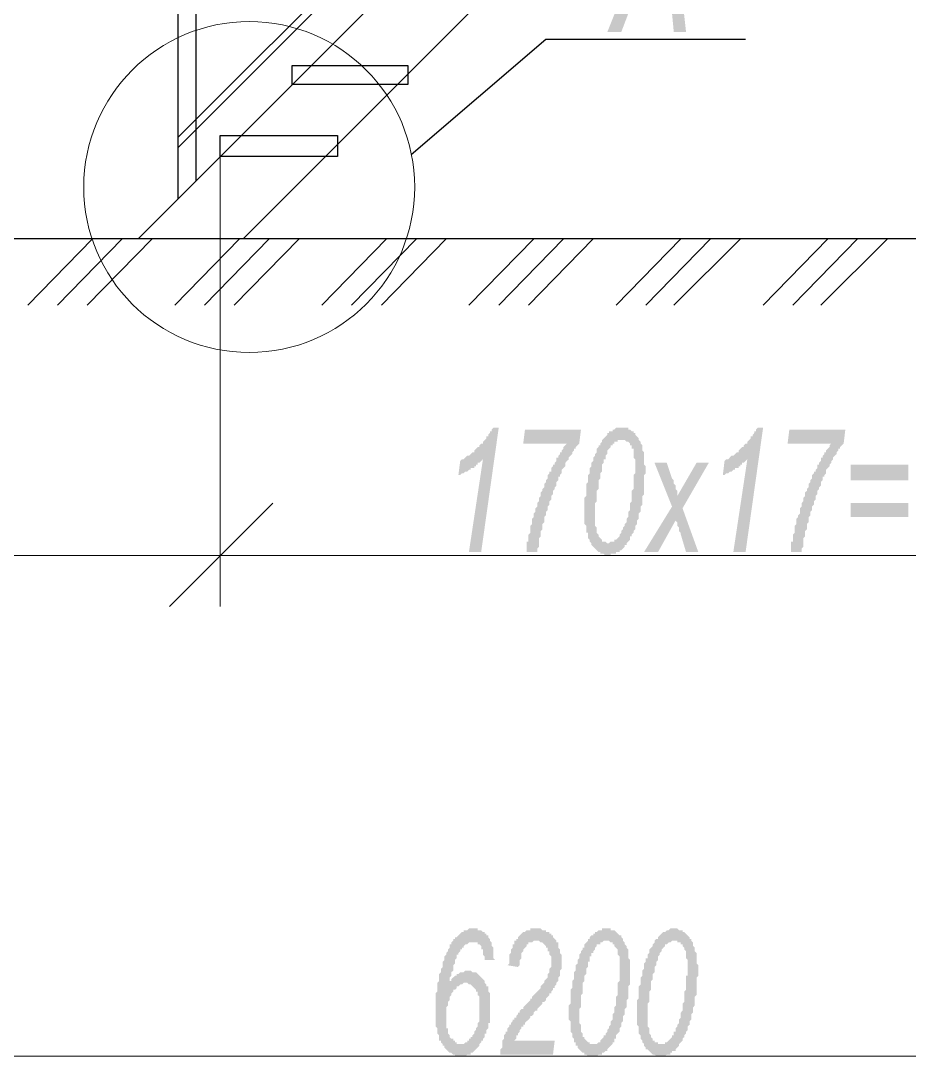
# Model space of a CAD drawing. Header units: millimetres. Extents: x 1372 to 666090, y 1285 to 31551.
# Drawn here: x 527374 to 529491, y 10118 to 12585 of the extents above; entities that cross this region are included whole.
import ezdxf

# ---------------------------------------------------------------- set-up
doc = ezdxf.new("R2010")
doc.units = ezdxf.units.MM
for name, color, linetype in [('PDF _0', 7, 'Continuous'), ('PDF _0_Ном._пера__1', 7, 'Continuous'), ('PDF _Конструктив - Стены Несущие_Ном._пера__21', 7, 'Continuous')]:
    doc.layers.add(name, color=color, linetype=linetype)
for name, color, linetype, true_color in [('PDF _2D - Общий_Ном._пера__2', 9, 'Continuous', 0x808080), ('PDF _Аннотация - Общий_Ном._пера__101', 7, 'Continuous', 0x989898), ('PDF _Конструктив - Стены Несущие_Ном._пера__81', 7, 'Continuous', 0x6a6a6a)]:
    doc.layers.add(name, color=color, linetype=linetype, true_color=true_color)

msp = doc.modelspace()

# ---------------------------------------------------------------- hatches: boundary and pattern name
at = {"layer": 'PDF _0', "transparency": 33554559}
for points in [[(528441.6, 11319.2), (528475, 11540.2), (528475, 11540.2), (528470.8, 11536.1), (528470.8, 11536.1), (528466.7, 11531.9), (528466.7, 11531.9), (528462.5, 11531.9), (528462.5, 11527.7), (528458.3, 11527.7), (528458.3, 11523.5), (528454.2, 11523.5), (528454.2, 11519.4), (528450, 11519.4), (528445.8, 11519.4), (528445.8, 11515.2), (528441.6, 11515.2), (528437.5, 11511), (528437.5, 11511), (528433.3, 11511), (528429.1, 11506.9), (528425, 11506.9), (528425, 11506.9), (528420.8, 11502.7), (528416.6, 11502.7), (528420.8, 11536.1), (528425, 11540.2), (528425, 11540.2), (528429.1, 11540.2), (528433.3, 11544.4), (528433.3, 11544.4), (528437.5, 11548.6), (528437.5, 11548.6), (528441.6, 11548.6), (528445.8, 11552.7), (528445.8, 11552.7), (528450, 11556.9), (528454.2, 11556.9), (528454.2, 11561.1), (528458.3, 11565.3), (528458.3, 11565.3), (528462.5, 11569.4), (528466.7, 11569.4), (528466.7, 11573.6), (528470.8, 11577.8), (528475, 11577.8), (528475, 11581.9), (528479.2, 11586.1), (528479.2, 11586.1), (528483.4, 11590.3), (528483.4, 11590.3), (528483.4, 11594.5), (528487.5, 11594.5), (528487.5, 11594.5), (528487.5, 11598.6), (528491.7, 11602.8), (528491.7, 11607), (528495.9, 11607), (528495.9, 11611.1), (528500, 11615.3), (528500, 11615.3), (528512.6, 11615.3), (528470.8, 11319.2)], [(528579.3, 11319.2), (528579.3, 11319.2), (528579.3, 11323.3), (528579.3, 11327.5), (528579.3, 11331.7), (528579.3, 11335.8), (528579.3, 11340), (528579.3, 11344.2), (528583.5, 11344.2), (528583.5, 11348.4), (528583.5, 11352.5), (528583.5, 11356.7), (528583.5, 11360.9), (528587.6, 11365), (528587.6, 11369.2), (528587.6, 11373.4), (528587.6, 11381.7), (528591.8, 11385.9), (528591.8, 11390.1), (528591.8, 11390.1), (528591.8, 11394.2), (528591.8, 11398.4), (528596, 11402.6), (528596, 11402.6), (528596, 11406.7), (528596, 11410.9), (528600.1, 11415.1), (528600.1, 11419.3), (528600.1, 11423.4), (528604.3, 11427.6), (528604.3, 11431.8), (528604.3, 11435.9), (528604.3, 11435.9), (528608.5, 11440.1), (528608.5, 11444.3), (528608.5, 11448.5), (528612.7, 11452.6), (528612.7, 11456.8), (528612.7, 11461), (528616.8, 11465.1), (528616.8, 11469.3), (528616.8, 11469.3), (528621, 11473.5), (528621, 11477.7), (528621, 11481.8), (528625.2, 11486), (528625.2, 11490.2), (528625.2, 11490.2), (528629.3, 11494.3), (528629.3, 11498.5), (528629.3, 11502.7), (528633.5, 11506.9), (528633.5, 11511), (528637.7, 11511), (528637.7, 11515.2), (528637.7, 11519.4), (528641.9, 11523.5), (528641.9, 11527.7), (528646, 11527.7), (528646, 11531.9), (528650.2, 11536.1), (528650.2, 11540.2), (528650.2, 11544.4), (528654.4, 11544.4), (528654.4, 11548.6), (528658.5, 11552.7), (528658.5, 11556.9), (528662.7, 11556.9), (528662.7, 11561.1), (528666.9, 11565.3), (528666.9, 11565.3), (528666.9, 11569.4), (528671.1, 11573.6), (528671.1, 11573.6), (528675.2, 11577.8), (528571, 11577.8), (528575.1, 11611.1), (528708.6, 11611.1), (528704.4, 11577.8), (528700.3, 11573.6), (528700.3, 11573.6), (528696.1, 11569.4), (528696.1, 11565.3), (528691.9, 11565.3), (528691.9, 11561.1), (528687.7, 11556.9), (528687.7, 11556.9), (528687.7, 11552.7), (528683.6, 11548.6), (528683.6, 11548.6), (528679.4, 11544.4), (528679.4, 11540.2), (528675.2, 11536.1), (528675.2, 11536.1), (528671.1, 11531.9), (528671.1, 11527.7), (528671.1, 11523.5), (528666.9, 11519.4), (528666.9, 11519.4), (528662.7, 11515.2), (528662.7, 11511), (528662.7, 11506.9), (528658.5, 11502.7), (528658.5, 11498.5), (528654.4, 11498.5), (528654.4, 11494.3), (528654.4, 11490.2), (528650.2, 11486), (528650.2, 11481.8), (528650.2, 11477.7), (528646, 11473.5), (528646, 11469.3), (528646, 11469.3), (528641.9, 11465.1), (528641.9, 11461), (528641.9, 11456.8), (528637.7, 11452.6), (528637.7, 11448.5), (528637.7, 11444.3), (528633.5, 11440.1), (528633.5, 11435.9), (528633.5, 11431.8), (528629.3, 11427.6), (528629.3, 11423.4), (528629.3, 11419.3), (528625.2, 11415.1), (528625.2, 11410.9), (528625.2, 11410.9), (528625.2, 11406.7), (528621, 11402.6), (528621, 11398.4), (528621, 11394.2), (528621, 11390.1), (528616.8, 11385.9), (528616.8, 11381.7), (528616.8, 11377.5), (528616.8, 11373.4), (528612.7, 11369.2), (528612.7, 11365), (528612.7, 11360.9), (528612.7, 11360.9), (528612.7, 11356.7), (528608.5, 11352.5), (528608.5, 11348.4), (528608.5, 11344.2), (528608.5, 11340), (528608.5, 11335.8), (528608.5, 11331.7), (528604.3, 11327.5), (528604.3, 11323.3), (528604.3, 11323.3), (528604.3, 11319.2), (528604.3, 11319.2)], [(529071.5, 11319.2), (529104.9, 11540.2), (529104.9, 11540.2), (529100.7, 11536.1), (529100.7, 11536.1), (529096.5, 11531.9), (529096.5, 11531.9), (529092.3, 11531.9), (529092.3, 11527.7), (529088.2, 11527.7), (529088.2, 11523.5), (529084, 11523.5), (529084, 11519.4), (529079.8, 11519.4), (529075.7, 11519.4), (529075.7, 11515.2), (529071.5, 11515.2), (529067.3, 11511), (529067.3, 11511), (529063.1, 11511), (529059, 11506.9), (529054.8, 11506.9), (529054.8, 11506.9), (529050.6, 11502.7), (529046.5, 11502.7), (529050.6, 11536.1), (529054.8, 11540.2), (529054.8, 11540.2), (529059, 11540.2), (529063.1, 11544.4), (529063.1, 11544.4), (529067.3, 11548.6), (529067.3, 11548.6), (529071.5, 11548.6), (529075.7, 11552.7), (529075.7, 11552.7), (529079.8, 11556.9), (529084, 11556.9), (529084, 11561.1), (529088.2, 11565.3), (529088.2, 11565.3), (529092.3, 11569.4), (529096.5, 11569.4), (529096.5, 11573.6), (529100.7, 11577.8), (529104.9, 11577.8), (529104.9, 11581.9), (529109, 11586.1), (529109, 11586.1), (529113.2, 11590.3), (529113.2, 11590.3), (529113.2, 11594.5), (529117.4, 11594.5), (529117.4, 11594.5), (529117.4, 11598.6), (529121.5, 11602.8), (529121.5, 11607), (529125.7, 11607), (529125.7, 11611.1), (529129.9, 11615.3), (529129.9, 11615.3), (529142.4, 11615.3), (529100.7, 11319.2)], [(529209.1, 11319.2), (529209.1, 11319.2), (529209.1, 11323.3), (529209.1, 11327.5), (529209.1, 11331.7), (529209.1, 11335.8), (529209.1, 11340), (529209.1, 11344.2), (529213.3, 11344.2), (529213.3, 11348.4), (529213.3, 11352.5), (529213.3, 11356.7), (529213.3, 11360.9), (529217.5, 11365), (529217.5, 11369.2), (529217.5, 11373.4), (529217.5, 11381.7), (529221.7, 11385.9), (529221.7, 11390.1), (529221.7, 11390.1), (529221.7, 11394.2), (529221.7, 11398.4), (529225.8, 11402.6), (529225.8, 11402.6), (529225.8, 11406.7), (529230, 11410.9), (529230, 11415.1), (529230, 11419.3), (529230, 11423.4), (529234.2, 11427.6), (529234.2, 11431.8), (529234.2, 11435.9), (529234.2, 11435.9), (529238.3, 11440.1), (529238.3, 11444.3), (529238.3, 11448.5), (529242.5, 11452.6), (529242.5, 11456.8), (529242.5, 11461), (529246.7, 11465.1), (529246.7, 11469.3), (529246.7, 11469.3), (529250.9, 11473.5), (529250.9, 11477.7), (529250.9, 11481.8), (529255, 11486), (529255, 11490.2), (529255, 11490.2), (529259.2, 11494.3), (529259.2, 11498.5), (529259.2, 11502.7), (529263.4, 11506.9), (529263.4, 11511), (529267.5, 11511), (529267.5, 11515.2), (529271.7, 11519.4), (529271.7, 11523.5), (529271.7, 11527.7), (529275.9, 11527.7), (529275.9, 11531.9), (529280.1, 11536.1), (529280.1, 11540.2), (529280.1, 11544.4), (529284.2, 11544.4), (529284.2, 11548.6), (529288.4, 11552.7), (529288.4, 11556.9), (529292.6, 11556.9), (529292.6, 11561.1), (529296.7, 11565.3), (529296.7, 11565.3), (529300.9, 11569.4), (529300.9, 11573.6), (529300.9, 11573.6), (529305.1, 11577.8), (529200.8, 11577.8), (529205, 11611.1), (529338.4, 11611.1), (529334.3, 11577.8), (529330.1, 11573.6), (529330.1, 11573.6), (529325.9, 11569.4), (529325.9, 11565.3), (529321.8, 11565.3), (529321.8, 11561.1), (529317.6, 11556.9), (529317.6, 11556.9), (529317.6, 11552.7), (529313.4, 11548.6), (529313.4, 11548.6), (529309.2, 11544.4), (529309.2, 11540.2), (529305.1, 11536.1), (529305.1, 11536.1), (529305.1, 11531.9), (529300.9, 11527.7), (529300.9, 11523.5), (529296.7, 11519.4), (529296.7, 11519.4), (529292.6, 11515.2), (529292.6, 11511), (529292.6, 11506.9), (529288.4, 11502.7), (529288.4, 11498.5), (529284.2, 11498.5), (529284.2, 11494.3), (529284.2, 11490.2), (529280.1, 11486), (529280.1, 11481.8), (529280.1, 11477.7), (529275.9, 11473.5), (529275.9, 11469.3), (529275.9, 11469.3), (529271.7, 11465.1), (529271.7, 11461), (529271.7, 11456.8), (529267.5, 11452.6), (529267.5, 11448.5), (529267.5, 11444.3), (529263.4, 11440.1), (529263.4, 11435.9), (529263.4, 11431.8), (529259.2, 11427.6), (529259.2, 11423.4), (529259.2, 11419.3), (529255, 11415.1), (529255, 11410.9), (529255, 11410.9), (529255, 11406.7), (529250.9, 11402.6), (529250.9, 11398.4), (529250.9, 11394.2), (529250.9, 11390.1), (529246.7, 11385.9), (529246.7, 11381.7), (529246.7, 11377.5), (529246.7, 11373.4), (529242.5, 11369.2), (529242.5, 11365), (529242.5, 11360.9), (529242.5, 11360.9), (529242.5, 11356.7), (529238.3, 11352.5), (529238.3, 11348.4), (529238.3, 11344.2), (529238.3, 11340), (529238.3, 11335.8), (529238.3, 11331.7), (529234.2, 11327.5), (529234.2, 11323.3), (529234.2, 11323.3), (529234.2, 11319.2), (529234.2, 11319.2)], [(528858.8, 11319.2), (528925.5, 11427.6), (528883.8, 11531.9), (528913, 11531.9), (528925.5, 11494.3), (528929.7, 11490.2), (528929.7, 11486), (528929.7, 11481.8), (528933.8, 11477.7), (528933.8, 11473.5), (528933.8, 11469.3), (528933.8, 11469.3), (528938, 11465.1), (528938, 11461), (528938, 11456.8), (528938, 11452.6), (528983.9, 11531.9), (529013.1, 11531.9), (528950.5, 11423.4), (528988.1, 11319.2), (528958.9, 11319.2), (528946.4, 11360.9), (528946.4, 11365), (528942.2, 11369.2), (528942.2, 11369.2), (528942.2, 11373.4), (528942.2, 11377.5), (528938, 11381.7), (528938, 11385.9), (528938, 11390.1), (528933.8, 11394.2), (528933.8, 11394.2), (528892.1, 11319.2)], [(528516.7, 10122), (528516.7, 10126.2), (528516.7, 10130.4), (528516.7, 10134.5), (528520.9, 10138.7), (528520.9, 10142.9), (528520.9, 10147.1), (528520.9, 10151.2), (528520.9, 10155.4), (528525.1, 10159.6), (528525.1, 10163.7), (528525.1, 10167.9), (528525.1, 10167.9), (528529.2, 10172.1), (528529.2, 10176.3), (528533.4, 10176.3), (528533.4, 10180.4), (528533.4, 10184.6), (528537.6, 10188.8), (528537.6, 10192.9), (528541.8, 10192.9), (528541.8, 10197.1), (528545.9, 10201.3), (528545.9, 10201.3), (528545.9, 10205.4), (528550.1, 10205.4), (528550.1, 10205.4), (528550.1, 10209.6), (528554.3, 10209.6), (528554.3, 10213.8), (528554.3, 10213.8), (528558.4, 10218), (528558.4, 10222.1), (528562.6, 10222.1), (528562.6, 10226.3), (528566.8, 10230.5), (528571, 10230.5), (528571, 10234.6), (528575.1, 10238.8), (528579.3, 10243), (528579.3, 10243), (528583.5, 10247.2), (528587.6, 10251.3), (528587.6, 10255.5), (528591.8, 10255.5), (528591.8, 10259.7), (528596, 10263.8), (528600.1, 10268), (528600.1, 10268), (528604.3, 10272.2), (528608.5, 10276.4), (528608.5, 10276.4), (528612.7, 10280.5), (528612.7, 10280.5), (528612.7, 10284.7), (528616.8, 10288.9), (528616.8, 10288.9), (528616.8, 10288.9), (528621, 10293), (528621, 10297.2), (528625.2, 10301.4), (528625.2, 10301.4), (528629.3, 10305.6), (528629.3, 10309.7), (528629.3, 10313.9), (528633.5, 10318.1), (528633.5, 10318.1), (528633.5, 10322.2), (528633.5, 10326.4), (528633.5, 10326.4), (528637.7, 10330.6), (528637.7, 10334.8), (528637.7, 10338.9), (528637.7, 10343.1), (528637.7, 10347.3), (528637.7, 10351.4), (528637.7, 10355.6), (528633.5, 10359.8), (528633.5, 10364), (528633.5, 10368.1), (528629.3, 10368.1), (528629.3, 10372.3), (528629.3, 10376.5), (528625.2, 10376.5), (528625.2, 10380.6), (528621, 10384.8), (528621, 10384.8), (528616.8, 10389), (528616.8, 10389), (528612.7, 10389), (528608.5, 10393.2), (528608.5, 10393.2), (528604.3, 10393.2), (528600.1, 10393.2), (528600.1, 10393.2), (528596, 10393.2), (528591.8, 10389), (528591.8, 10389), (528587.6, 10389), (528583.5, 10389), (528583.5, 10384.8), (528579.3, 10384.8), (528579.3, 10380.6), (528575.1, 10376.5), (528575.1, 10376.5), (528571, 10372.3), (528571, 10368.1), (528571, 10368.1), (528566.8, 10364), (528566.8, 10359.8), (528566.8, 10355.6), (528566.8, 10351.4), (528562.6, 10347.3), (528562.6, 10343.1), (528562.6, 10338.9), (528562.6, 10334.8), (528558.4, 10330.6), (528533.4, 10334.8), (528537.6, 10338.9), (528537.6, 10347.3), (528537.6, 10351.4), (528537.6, 10355.6), (528537.6, 10359.8), (528537.6, 10359.8), (528541.8, 10364), (528541.8, 10368.1), (528541.8, 10372.3), (528545.9, 10376.5), (528545.9, 10380.6), (528545.9, 10384.8), (528550.1, 10384.8), (528550.1, 10389), (528550.1, 10393.2), (528554.3, 10393.2), (528554.3, 10397.3), (528558.4, 10397.3), (528558.4, 10401.5), (528562.6, 10405.7), (528562.6, 10405.7), (528566.8, 10409.8), (528566.8, 10409.8), (528571, 10414), (528571, 10414), (528575.1, 10414), (528579.3, 10418.2), (528579.3, 10418.2), (528583.5, 10418.2), (528587.6, 10418.2), (528587.6, 10422.4), (528591.8, 10422.4), (528596, 10422.4), (528600.1, 10422.4), (528600.1, 10422.4), (528604.3, 10422.4), (528608.5, 10422.4), (528608.5, 10422.4), (528612.7, 10422.4), (528616.8, 10418.2), (528616.8, 10418.2), (528621, 10418.2), (528625.2, 10418.2), (528625.2, 10414), (528629.3, 10414), (528633.5, 10414), (528633.5, 10409.8), (528637.7, 10409.8), (528637.7, 10405.7), (528641.9, 10405.7), (528641.9, 10401.5), (528646, 10397.3), (528646, 10397.3), (528650.2, 10393.2), (528650.2, 10389), (528654.4, 10389), (528654.4, 10384.8), (528654.4, 10380.6), (528654.4, 10376.5), (528658.5, 10372.3), (528658.5, 10368.1), (528658.5, 10368.1), (528658.5, 10364), (528662.7, 10359.8), (528662.7, 10355.6), (528662.7, 10351.4), (528662.7, 10347.3), (528662.7, 10343.1), (528662.7, 10343.1), (528662.7, 10338.9), (528662.7, 10334.8), (528662.7, 10330.6), (528662.7, 10326.4), (528658.5, 10322.2), (528658.5, 10318.1), (528658.5, 10313.9), (528658.5, 10309.7), (528658.5, 10309.7), (528654.4, 10305.6), (528654.4, 10301.4), (528654.4, 10297.2), (528650.2, 10293), (528650.2, 10288.9), (528646, 10284.7), (528646, 10284.7), (528646, 10284.7), (528646, 10280.5), (528646, 10280.5), (528641.9, 10280.5), (528641.9, 10276.4), (528641.9, 10276.4), (528637.7, 10272.2), (528637.7, 10272.2), (528637.7, 10268), (528633.5, 10268), (528633.5, 10263.8), (528629.3, 10259.7), (528629.3, 10259.7), (528625.2, 10255.5), (528625.2, 10251.3), (528621, 10247.2), (528616.8, 10247.2), (528616.8, 10243), (528612.7, 10238.8), (528608.5, 10234.6), (528604.3, 10230.5), (528604.3, 10226.3), (528600.1, 10226.3), (528596, 10222.1), (528596, 10218), (528591.8, 10213.8), (528587.6, 10213.8), (528587.6, 10209.6), (528583.5, 10205.4), (528579.3, 10201.3), (528579.3, 10201.3), (528575.1, 10197.1), (528575.1, 10192.9), (528571, 10192.9), (528571, 10188.8), (528566.8, 10188.8), (528566.8, 10184.6), (528566.8, 10184.6), (528562.6, 10180.4), (528562.6, 10176.3), (528558.4, 10172.1), (528558.4, 10167.9), (528554.3, 10167.9), (528554.3, 10163.7), (528554.3, 10159.6), (528550.1, 10155.4), (528646, 10155.4), (528641.9, 10122)]]:
    msp.add_hatch(color=256, dxfattribs=at).paths.add_polyline_path(points)
h = msp.add_hatch(color=256, dxfattribs=at)
h.paths.add_polyline_path([(528716.9, 11415.1), (528716.9, 11419.3), (528716.9, 11423.4), (528716.9, 11427.6), (528716.9, 11431.8), (528716.9, 11435.9), (528716.9, 11440.1), (528716.9, 11444.3), (528716.9, 11448.5), (528721.1, 11452.6), (528721.1, 11456.8), (528721.1, 11461), (528721.1, 11465.1), (528721.1, 11469.3), (528721.1, 11473.5), (528721.1, 11477.7), (528721.1, 11481.8), (528725.3, 11486), (528725.3, 11490.2), (528725.3, 11490.2), (528725.3, 11494.3), (528725.3, 11502.7), (528729.5, 11506.9), (528729.5, 11511), (528729.5, 11515.2), (528729.5, 11519.4), (528733.6, 11523.5), (528733.6, 11527.7), (528733.6, 11531.9), (528733.6, 11531.9), (528737.8, 11536.1), (528737.8, 11540.2), (528737.8, 11544.4), (528742, 11548.6), (528742, 11548.6), (528742, 11552.7), (528742, 11552.7), (528746.1, 11556.9), (528746.1, 11561.1), (528746.1, 11565.3), (528750.3, 11569.4), (528750.3, 11573.6), (528754.5, 11573.6), (528754.5, 11577.8), (528758.7, 11581.9), (528758.7, 11586.1), (528758.7, 11586.1), (528762.8, 11590.3), (528762.8, 11590.3), (528767, 11594.5), (528767, 11594.5), (528771.2, 11598.6), (528771.2, 11602.8), (528775.3, 11602.8), (528775.3, 11607), (528779.5, 11607), (528783.7, 11607), (528783.7, 11611.1), (528783.7, 11611.1), (528787.9, 11611.1), (528792, 11615.3), (528792, 11615.3), (528796.2, 11615.3), (528800.4, 11615.3), (528804.5, 11615.3), (528804.5, 11615.3), (528808.7, 11615.3), (528812.9, 11615.3), (528812.9, 11615.3), (528817.1, 11615.3), (528821.2, 11615.3), (528821.2, 11611.1), (528825.4, 11611.1), (528825.4, 11611.1), (528829.6, 11607), (528833.7, 11607), (528833.7, 11602.8), (528837.9, 11602.8), (528837.9, 11598.6), (528842.1, 11594.5), (528842.1, 11594.5), (528846.2, 11590.3), (528846.2, 11586.1), (528846.2, 11586.1), (528850.4, 11581.9), (528850.4, 11577.8), (528850.4, 11577.8), (528854.6, 11573.6), (528854.6, 11569.4), (528854.6, 11565.3), (528854.6, 11561.1), (528858.8, 11556.9), (528858.8, 11552.7), (528858.8, 11548.6), (528858.8, 11544.4), (528858.8, 11540.2), (528858.8, 11536.1), (528858.8, 11531.9), (528858.8, 11527.7), (528862.9, 11523.5), (528862.9, 11519.4), (528862.9, 11515.2), (528862.9, 11515.2), (528862.9, 11511), (528862.9, 11506.9), (528858.8, 11502.7), (528858.8, 11498.5), (528858.8, 11494.3), (528858.8, 11490.2), (528858.8, 11486), (528858.8, 11481.8), (528858.8, 11477.7), (528858.8, 11473.5), (528858.8, 11469.3), (528858.8, 11465.1), (528858.8, 11461), (528858.8, 11456.8), (528854.6, 11452.6), (528854.6, 11448.5), (528854.6, 11444.3), (528854.6, 11440.1), (528854.6, 11435.9), (528854.6, 11431.8), (528850.4, 11427.6), (528850.4, 11423.4), (528850.4, 11419.3), (528850.4, 11419.3), (528850.4, 11415.1), (528846.2, 11410.9), (528846.2, 11406.7), (528846.2, 11402.6), (528846.2, 11398.4), (528842.1, 11394.2), (528842.1, 11390.1), (528842.1, 11385.9), (528837.9, 11381.7), (528837.9, 11377.5), (528837.9, 11373.4), (528833.7, 11369.2), (528833.7, 11369.2), (528833.7, 11365), (528829.6, 11360.9), (528829.6, 11356.7), (528825.4, 11356.7), (528825.4, 11352.5), (528825.4, 11348.4), (528821.2, 11344.2), (528821.2, 11344.2), (528817.1, 11340), (528817.1, 11340), (528817.1, 11335.8), (528812.9, 11335.8), (528812.9, 11331.7), (528808.7, 11327.5), (528808.7, 11327.5), (528804.5, 11323.3), (528800.4, 11323.3), (528800.4, 11319.2), (528796.2, 11319.2), (528792, 11319.2), (528792, 11315), (528787.9, 11315), (528787.9, 11315), (528783.7, 11315), (528779.5, 11315), (528779.5, 11310.8), (528775.3, 11310.8), (528771.2, 11310.8), (528771.2, 11310.8), (528767, 11310.8), (528762.8, 11315), (528762.8, 11315), (528758.7, 11315), (528754.5, 11315), (528754.5, 11319.2), (528750.3, 11319.2), (528750.3, 11319.2), (528746.1, 11323.3), (528746.1, 11323.3), (528742, 11327.5), (528737.8, 11331.7), (528737.8, 11331.7), (528733.6, 11335.8), (528733.6, 11340), (528733.6, 11340), (528729.5, 11344.2), (528729.5, 11348.4), (528729.5, 11348.4), (528725.3, 11352.5), (528725.3, 11356.7), (528725.3, 11360.9), (528725.3, 11365), (528721.1, 11365), (528721.1, 11369.2), (528721.1, 11373.4), (528721.1, 11377.5), (528721.1, 11381.7), (528716.9, 11385.9), (528716.9, 11390.1), (528716.9, 11394.2), (528716.9, 11398.4), (528716.9, 11406.7), (528716.9, 11410.9), (528716.9, 11415.1), (528716.9, 11415.1)], flags=0)
h.paths.add_polyline_path([(528742, 11406.7), (528742, 11402.6), (528742, 11394.2), (528742, 11390.1), (528742, 11385.9), (528742, 11381.7), (528746.1, 11377.5), (528746.1, 11373.4), (528746.1, 11373.4), (528746.1, 11369.2), (528746.1, 11365), (528750.3, 11360.9), (528750.3, 11360.9), (528750.3, 11356.7), (528754.5, 11352.5), (528754.5, 11352.5), (528758.7, 11348.4), (528758.7, 11344.2), (528762.8, 11344.2), (528767, 11344.2), (528767, 11344.2), (528771.2, 11340), (528775.3, 11340), (528775.3, 11340), (528775.3, 11340), (528779.5, 11344.2), (528783.7, 11344.2), (528783.7, 11344.2), (528787.9, 11344.2), (528787.9, 11348.4), (528792, 11348.4), (528796.2, 11352.5), (528796.2, 11352.5), (528800.4, 11356.7), (528800.4, 11360.9), (528800.4, 11360.9), (528804.5, 11365), (528804.5, 11365), (528804.5, 11369.2), (528808.7, 11373.4), (528808.7, 11373.4), (528808.7, 11377.5), (528812.9, 11381.7), (528812.9, 11385.9), (528812.9, 11385.9), (528817.1, 11390.1), (528817.1, 11394.2), (528817.1, 11398.4), (528821.2, 11402.6), (528821.2, 11406.7), (528821.2, 11410.9), (528821.2, 11415.1), (528825.4, 11419.3), (528825.4, 11423.4), (528825.4, 11427.6), (528825.4, 11431.8), (528825.4, 11435.9), (528829.6, 11440.1), (528829.6, 11444.3), (528829.6, 11448.5), (528829.6, 11456.8), (528829.6, 11461), (528829.6, 11465.1), (528833.7, 11469.3), (528833.7, 11473.5), (528833.7, 11477.7), (528833.7, 11481.8), (528833.7, 11486), (528833.7, 11490.2), (528833.7, 11494.3), (528833.7, 11498.5), (528833.7, 11502.7), (528837.9, 11506.9), (528837.9, 11511), (528837.9, 11511), (528837.9, 11515.2), (528837.9, 11519.4), (528837.9, 11523.5), (528837.9, 11527.7), (528837.9, 11531.9), (528837.9, 11536.1), (528837.9, 11540.2), (528833.7, 11544.4), (528833.7, 11548.6), (528833.7, 11552.7), (528833.7, 11556.9), (528833.7, 11561.1), (528833.7, 11565.3), (528829.6, 11565.3), (528829.6, 11569.4), (528829.6, 11573.6), (528825.4, 11573.6), (528825.4, 11577.8), (528821.2, 11581.9), (528821.2, 11581.9), (528817.1, 11581.9), (528812.9, 11586.1), (528812.9, 11586.1), (528808.7, 11586.1), (528804.5, 11586.1), (528804.5, 11586.1), (528804.5, 11586.1), (528800.4, 11586.1), (528796.2, 11586.1), (528796.2, 11581.9), (528792, 11581.9), (528787.9, 11581.9), (528787.9, 11577.8), (528783.7, 11577.8), (528783.7, 11573.6), (528779.5, 11573.6), (528779.5, 11569.4), (528775.3, 11565.3), (528775.3, 11565.3), (528771.2, 11561.1), (528771.2, 11556.9), (528771.2, 11552.7), (528767, 11548.6), (528767, 11548.6), (528767, 11544.4), (528767, 11540.2), (528762.8, 11540.2), (528762.8, 11536.1), (528762.8, 11531.9), (528758.7, 11527.7), (528758.7, 11523.5), (528758.7, 11519.4), (528758.7, 11515.2), (528758.7, 11511), (528754.5, 11506.9), (528754.5, 11502.7), (528754.5, 11498.5), (528754.5, 11494.3), (528750.3, 11490.2), (528750.3, 11486), (528750.3, 11481.8), (528750.3, 11477.7), (528750.3, 11469.3), (528746.1, 11465.1), (528746.1, 11461), (528746.1, 11456.8), (528746.1, 11452.6), (528746.1, 11448.5), (528746.1, 11444.3), (528746.1, 11440.1), (528742, 11435.9), (528742, 11431.8), (528742, 11427.6), (528742, 11423.4), (528742, 11419.3), (528742, 11415.1), (528742, 11410.9), (528742, 11410.9), (528742, 11406.7), (528742, 11406.7)], flags=0)
h = msp.add_hatch(color=256, dxfattribs=at)
h.paths.add_polyline_path([(528395.8, 10297.2), (528399.9, 10297.2), (528399.9, 10301.4), (528404.1, 10305.6), (528404.1, 10305.6), (528408.3, 10309.7), (528412.4, 10309.7), (528412.4, 10313.9), (528416.6, 10313.9), (528416.6, 10313.9), (528420.8, 10318.1), (528425, 10318.1), (528425, 10318.1), (528429.1, 10318.1), (528433.3, 10322.2), (528433.3, 10322.2), (528437.5, 10322.2), (528437.5, 10322.2), (528441.6, 10322.2), (528445.8, 10322.2), (528445.8, 10322.2), (528450, 10318.1), (528454.2, 10318.1), (528454.2, 10318.1), (528458.3, 10318.1), (528462.5, 10313.9), (528462.5, 10313.9), (528466.7, 10309.7), (528466.7, 10309.7), (528470.8, 10305.6), (528470.8, 10305.6), (528475, 10301.4), (528475, 10301.4), (528479.2, 10297.2), (528479.2, 10297.2), (528479.2, 10293), (528483.4, 10288.9), (528483.4, 10284.7), (528487.5, 10284.7), (528487.5, 10280.5), (528487.5, 10276.4), (528487.5, 10272.2), (528491.7, 10268), (528491.7, 10263.8), (528491.7, 10259.7), (528491.7, 10255.5), (528491.7, 10251.3), (528491.7, 10247.2), (528491.7, 10243), (528491.7, 10238.8), (528491.7, 10234.6), (528491.7, 10230.5), (528491.7, 10226.3), (528491.7, 10222.1), (528491.7, 10218), (528491.7, 10213.8), (528491.7, 10209.6), (528491.7, 10205.4), (528491.7, 10201.3), (528491.7, 10197.1), (528487.5, 10197.1), (528487.5, 10192.9), (528487.5, 10188.8), (528487.5, 10184.6), (528483.4, 10180.4), (528483.4, 10176.3), (528483.4, 10172.1), (528479.2, 10172.1), (528479.2, 10167.9), (528479.2, 10163.7), (528475, 10159.6), (528475, 10155.4), (528470.8, 10155.4), (528470.8, 10151.2), (528470.8, 10151.2), (528466.7, 10147.1), (528466.7, 10142.9), (528462.5, 10138.7), (528462.5, 10138.7), (528458.3, 10134.5), (528458.3, 10134.5), (528454.2, 10130.4), (528454.2, 10130.4), (528450, 10126.2), (528445.8, 10126.2), (528445.8, 10122), (528441.6, 10122), (528441.6, 10122), (528437.5, 10122), (528433.3, 10117.9), (528433.3, 10117.9), (528429.1, 10117.9), (528425, 10117.9), (528425, 10117.9), (528420.8, 10117.9), (528420.8, 10117.9), (528416.6, 10117.9), (528412.4, 10117.9), (528408.3, 10117.9), (528408.3, 10122), (528404.1, 10122), (528404.1, 10122), (528399.9, 10126.2), (528395.8, 10126.2), (528395.8, 10126.2), (528391.6, 10130.4), (528391.6, 10130.4), (528387.4, 10134.5), (528387.4, 10134.5), (528383.2, 10138.7), (528383.2, 10142.9), (528379.1, 10142.9), (528379.1, 10147.1), (528379.1, 10147.1), (528374.9, 10151.2), (528374.9, 10155.4), (528370.7, 10155.4), (528370.7, 10159.6), (528370.7, 10163.7), (528370.7, 10167.9), (528366.6, 10172.1), (528366.6, 10172.1), (528366.6, 10176.3), (528366.6, 10180.4), (528366.6, 10184.6), (528362.4, 10188.8), (528362.4, 10192.9), (528362.4, 10197.1), (528362.4, 10201.3), (528362.4, 10205.4), (528362.4, 10209.6), (528362.4, 10213.8), (528362.4, 10222.1), (528362.4, 10222.1), (528362.4, 10226.3), (528362.4, 10230.5), (528362.4, 10234.6), (528362.4, 10238.8), (528362.4, 10243), (528362.4, 10247.2), (528362.4, 10251.3), (528362.4, 10255.5), (528362.4, 10259.7), (528362.4, 10263.8), (528362.4, 10268), (528366.6, 10272.2), (528366.6, 10276.4), (528366.6, 10276.4), (528366.6, 10280.5), (528366.6, 10284.7), (528366.6, 10288.9), (528366.6, 10293), (528370.7, 10297.2), (528370.7, 10301.4), (528370.7, 10305.6), (528370.7, 10309.7), (528370.7, 10313.9), (528374.9, 10318.1), (528374.9, 10322.2), (528374.9, 10326.4), (528379.1, 10330.6), (528379.1, 10334.8), (528379.1, 10338.9), (528379.1, 10343.1), (528383.2, 10347.3), (528383.2, 10351.4), (528383.2, 10355.6), (528387.4, 10359.8), (528387.4, 10359.8), (528387.4, 10364), (528391.6, 10368.1), (528391.6, 10372.3), (528391.6, 10372.3), (528395.8, 10376.5), (528395.8, 10380.6), (528395.8, 10384.8), (528399.9, 10384.8), (528399.9, 10389), (528404.1, 10393.2), (528404.1, 10397.3), (528408.3, 10397.3), (528408.3, 10401.5), (528412.4, 10401.5), (528416.6, 10405.7), (528416.6, 10405.7), (528420.8, 10409.8), (528420.8, 10409.8), (528425, 10414), (528425, 10414), (528429.1, 10414), (528429.1, 10418.2), (528433.3, 10418.2), (528437.5, 10418.2), (528437.5, 10418.2), (528441.6, 10422.4), (528445.8, 10422.4), (528445.8, 10422.4), (528450, 10422.4), (528454.2, 10422.4), (528454.2, 10422.4), (528458.3, 10422.4), (528462.5, 10422.4), (528462.5, 10418.2), (528466.7, 10418.2), (528470.8, 10418.2), (528470.8, 10418.2), (528475, 10414), (528479.2, 10414), (528479.2, 10409.8), (528483.4, 10409.8), (528483.4, 10405.7), (528487.5, 10405.7), (528487.5, 10401.5), (528487.5, 10401.5), (528491.7, 10397.3), (528491.7, 10393.2), (528491.7, 10393.2), (528495.9, 10389), (528495.9, 10384.8), (528495.9, 10380.6), (528500, 10376.5), (528500, 10372.3), (528500, 10368.1), (528500, 10364), (528500, 10359.8), (528500, 10355.6), (528500, 10351.4), (528504.2, 10347.3), (528479.2, 10347.3), (528479.2, 10351.4), (528479.2, 10355.6), (528475, 10359.8), (528475, 10364), (528475, 10368.1), (528475, 10372.3), (528470.8, 10372.3), (528470.8, 10376.5), (528470.8, 10380.6), (528470.8, 10380.6), (528466.7, 10384.8), (528462.5, 10384.8), (528462.5, 10389), (528458.3, 10389), (528458.3, 10389), (528454.2, 10389), (528450, 10389), (528450, 10389), (528445.8, 10389), (528445.8, 10389), (528441.6, 10389), (528441.6, 10389), (528437.5, 10384.8), (528433.3, 10384.8), (528433.3, 10384.8), (528429.1, 10380.6), (528429.1, 10376.5), (528425, 10376.5), (528425, 10372.3), (528420.8, 10372.3), (528420.8, 10368.1), (528416.6, 10364), (528416.6, 10359.8), (528412.4, 10359.8), (528412.4, 10355.6), (528412.4, 10351.4), (528408.3, 10347.3), (528408.3, 10343.1), (528408.3, 10338.9), (528404.1, 10334.8), (528404.1, 10330.6), (528404.1, 10326.4), (528404.1, 10322.2), (528399.9, 10318.1), (528399.9, 10313.9), (528399.9, 10313.9), (528399.9, 10309.7), (528395.8, 10305.6), (528395.8, 10301.4), (528395.8, 10297.2), (528395.8, 10297.2)], flags=0)
h.paths.add_polyline_path([(528387.4, 10205.4), (528387.4, 10201.3), (528387.4, 10197.1), (528387.4, 10192.9), (528387.4, 10188.8), (528387.4, 10184.6), (528391.6, 10184.6), (528391.6, 10180.4), (528391.6, 10176.3), (528391.6, 10172.1), (528395.8, 10167.9), (528395.8, 10163.7), (528395.8, 10163.7), (528399.9, 10159.6), (528404.1, 10159.6), (528404.1, 10155.4), (528408.3, 10155.4), (528408.3, 10151.2), (528412.4, 10151.2), (528412.4, 10147.1), (528416.6, 10147.1), (528420.8, 10147.1), (528420.8, 10147.1), (528420.8, 10147.1), (528425, 10147.1), (528429.1, 10147.1), (528429.1, 10147.1), (528433.3, 10151.2), (528437.5, 10151.2), (528437.5, 10155.4), (528441.6, 10155.4), (528441.6, 10159.6), (528445.8, 10159.6), (528445.8, 10163.7), (528450, 10163.7), (528450, 10167.9), (528454.2, 10172.1), (528454.2, 10172.1), (528454.2, 10176.3), (528458.3, 10180.4), (528458.3, 10184.6), (528462.5, 10188.8), (528462.5, 10188.8), (528462.5, 10192.9), (528462.5, 10197.1), (528466.7, 10201.3), (528466.7, 10205.4), (528466.7, 10209.6), (528466.7, 10213.8), (528466.7, 10218), (528466.7, 10222.1), (528466.7, 10226.3), (528466.7, 10230.5), (528466.7, 10230.5), (528466.7, 10234.6), (528466.7, 10243), (528466.7, 10247.2), (528466.7, 10251.3), (528466.7, 10251.3), (528466.7, 10255.5), (528466.7, 10259.7), (528462.5, 10263.8), (528462.5, 10268), (528462.5, 10272.2), (528458.3, 10272.2), (528458.3, 10276.4), (528454.2, 10280.5), (528454.2, 10280.5), (528450, 10284.7), (528450, 10284.7), (528445.8, 10288.9), (528445.8, 10288.9), (528441.6, 10288.9), (528437.5, 10293), (528437.5, 10293), (528433.3, 10293), (528433.3, 10293), (528429.1, 10293), (528429.1, 10293), (528425, 10288.9), (528425, 10288.9), (528420.8, 10288.9), (528416.6, 10284.7), (528416.6, 10284.7), (528412.4, 10284.7), (528412.4, 10280.5), (528408.3, 10276.4), (528404.1, 10276.4), (528404.1, 10272.2), (528399.9, 10268), (528399.9, 10268), (528399.9, 10263.8), (528399.9, 10263.8), (528395.8, 10259.7), (528395.8, 10255.5), (528395.8, 10251.3), (528391.6, 10247.2), (528391.6, 10243), (528391.6, 10243), (528391.6, 10238.8), (528387.4, 10234.6), (528387.4, 10230.5), (528387.4, 10226.3), (528387.4, 10222.1), (528387.4, 10218), (528387.4, 10213.8), (528387.4, 10209.6), (528387.4, 10205.4)], flags=0)
h = msp.add_hatch(color=256, dxfattribs=at)
h.paths.add_polyline_path([(528679.4, 10222.1), (528679.4, 10226.3), (528679.4, 10230.5), (528679.4, 10234.6), (528679.4, 10238.8), (528683.6, 10243), (528683.6, 10243), (528683.6, 10247.2), (528683.6, 10251.3), (528683.6, 10255.5), (528683.6, 10259.7), (528683.6, 10263.8), (528683.6, 10268), (528683.6, 10272.2), (528683.6, 10276.4), (528687.7, 10280.5), (528687.7, 10284.7), (528687.7, 10288.9), (528687.7, 10293), (528687.7, 10297.2), (528691.9, 10301.4), (528691.9, 10305.6), (528691.9, 10309.7), (528691.9, 10313.9), (528691.9, 10318.1), (528696.1, 10322.2), (528696.1, 10326.4), (528696.1, 10330.6), (528696.1, 10334.8), (528700.3, 10338.9), (528700.3, 10343.1), (528700.3, 10347.3), (528704.4, 10351.4), (528704.4, 10351.4), (528704.4, 10355.6), (528704.4, 10359.8), (528704.4, 10359.8), (528708.6, 10364), (528708.6, 10368.1), (528712.8, 10372.3), (528712.8, 10376.5), (528716.9, 10376.5), (528716.9, 10380.6), (528716.9, 10384.8), (528721.1, 10389), (528721.1, 10389), (528725.3, 10393.2), (528725.3, 10397.3), (528725.3, 10397.3), (528729.5, 10397.3), (528729.5, 10401.5), (528733.6, 10405.7), (528737.8, 10405.7), (528737.8, 10409.8), (528742, 10409.8), (528742, 10414), (528746.1, 10414), (528746.1, 10414), (528750.3, 10418.2), (528750.3, 10418.2), (528754.5, 10418.2), (528758.7, 10418.2), (528758.7, 10422.4), (528762.8, 10422.4), (528767, 10422.4), (528767, 10422.4), (528771.2, 10422.4), (528775.3, 10422.4), (528779.5, 10422.4), (528779.5, 10418.2), (528783.7, 10418.2), (528783.7, 10418.2), (528787.9, 10418.2), (528792, 10414), (528792, 10414), (528796.2, 10409.8), (528796.2, 10409.8), (528800.4, 10405.7), (528804.5, 10405.7), (528804.5, 10401.5), (528808.7, 10397.3), (528808.7, 10397.3), (528808.7, 10393.2), (528812.9, 10389), (528812.9, 10389), (528812.9, 10384.8), (528817.1, 10380.6), (528817.1, 10376.5), (528817.1, 10376.5), (528821.2, 10372.3), (528821.2, 10368.1), (528821.2, 10364), (528821.2, 10359.8), (528821.2, 10355.6), (528821.2, 10351.4), (528825.4, 10347.3), (528825.4, 10343.1), (528825.4, 10338.9), (528825.4, 10334.8), (528825.4, 10330.6), (528825.4, 10326.4), (528825.4, 10322.2), (528825.4, 10318.1), (528825.4, 10313.9), (528825.4, 10309.7), (528825.4, 10305.6), (528825.4, 10301.4), (528825.4, 10297.2), (528825.4, 10293), (528825.4, 10288.9), (528821.2, 10284.7), (528821.2, 10280.5), (528821.2, 10276.4), (528821.2, 10272.2), (528821.2, 10272.2), (528821.2, 10268), (528821.2, 10263.8), (528821.2, 10259.7), (528821.2, 10255.5), (528817.1, 10251.3), (528817.1, 10247.2), (528817.1, 10243), (528817.1, 10238.8), (528817.1, 10234.6), (528812.9, 10230.5), (528812.9, 10226.3), (528812.9, 10226.3), (528812.9, 10222.1), (528812.9, 10218), (528808.7, 10213.8), (528808.7, 10209.6), (528808.7, 10205.4), (528808.7, 10201.3), (528804.5, 10197.1), (528804.5, 10192.9), (528804.5, 10188.8), (528800.4, 10184.6), (528800.4, 10180.4), (528800.4, 10176.3), (528796.2, 10172.1), (528796.2, 10172.1), (528792, 10167.9), (528792, 10163.7), (528792, 10159.6), (528787.9, 10159.6), (528787.9, 10155.4), (528787.9, 10151.2), (528783.7, 10151.2), (528783.7, 10147.1), (528779.5, 10142.9), (528779.5, 10142.9), (528775.3, 10138.7), (528775.3, 10138.7), (528771.2, 10134.5), (528771.2, 10130.4), (528767, 10130.4), (528767, 10130.4), (528762.8, 10126.2), (528758.7, 10126.2), (528758.7, 10122), (528754.5, 10122), (528754.5, 10122), (528750.3, 10122), (528746.1, 10117.9), (528746.1, 10117.9), (528742, 10117.9), (528737.8, 10117.9), (528737.8, 10117.9), (528733.6, 10117.9), (528729.5, 10117.9), (528729.5, 10117.9), (528725.3, 10117.9), (528721.1, 10122), (528721.1, 10122), (528716.9, 10122), (528716.9, 10126.2), (528712.8, 10126.2), (528708.6, 10130.4), (528708.6, 10130.4), (528704.4, 10134.5), (528704.4, 10134.5), (528700.3, 10138.7), (528700.3, 10142.9), (528696.1, 10142.9), (528696.1, 10147.1), (528696.1, 10151.2), (528691.9, 10151.2), (528691.9, 10155.4), (528691.9, 10159.6), (528687.7, 10163.7), (528687.7, 10163.7), (528687.7, 10167.9), (528687.7, 10172.1), (528683.6, 10176.3), (528683.6, 10180.4), (528683.6, 10184.6), (528683.6, 10188.8), (528683.6, 10192.9), (528683.6, 10197.1), (528683.6, 10201.3), (528679.4, 10205.4), (528679.4, 10209.6), (528679.4, 10213.8), (528679.4, 10222.1), (528679.4, 10222.1)], flags=0)
h.paths.add_polyline_path([(528704.4, 10209.6), (528704.4, 10205.4), (528704.4, 10201.3), (528704.4, 10197.1), (528708.6, 10192.9), (528708.6, 10188.8), (528708.6, 10184.6), (528708.6, 10180.4), (528708.6, 10176.3), (528708.6, 10176.3), (528712.8, 10172.1), (528712.8, 10167.9), (528712.8, 10163.7), (528716.9, 10163.7), (528716.9, 10159.6), (528721.1, 10155.4), (528721.1, 10155.4), (528725.3, 10151.2), (528725.3, 10151.2), (528729.5, 10151.2), (528729.5, 10147.1), (528733.6, 10147.1), (528737.8, 10147.1), (528737.8, 10147.1), (528742, 10147.1), (528742, 10147.1), (528746.1, 10147.1), (528750.3, 10151.2), (528750.3, 10151.2), (528754.5, 10151.2), (528754.5, 10155.4), (528758.7, 10159.6), (528758.7, 10159.6), (528762.8, 10163.7), (528762.8, 10167.9), (528767, 10167.9), (528767, 10167.9), (528767, 10172.1), (528771.2, 10176.3), (528771.2, 10176.3), (528771.2, 10180.4), (528775.3, 10184.6), (528775.3, 10188.8), (528775.3, 10188.8), (528779.5, 10192.9), (528779.5, 10197.1), (528779.5, 10201.3), (528783.7, 10205.4), (528783.7, 10209.6), (528783.7, 10213.8), (528783.7, 10218), (528787.9, 10222.1), (528787.9, 10226.3), (528787.9, 10230.5), (528787.9, 10234.6), (528792, 10238.8), (528792, 10243), (528792, 10247.2), (528792, 10251.3), (528792, 10255.5), (528792, 10259.7), (528796.2, 10263.8), (528796.2, 10272.2), (528796.2, 10276.4), (528796.2, 10280.5), (528796.2, 10284.7), (528796.2, 10288.9), (528796.2, 10293), (528800.4, 10297.2), (528800.4, 10301.4), (528800.4, 10305.6), (528800.4, 10309.7), (528800.4, 10309.7), (528800.4, 10313.9), (528800.4, 10318.1), (528800.4, 10322.2), (528800.4, 10326.4), (528800.4, 10330.6), (528800.4, 10330.6), (528800.4, 10338.9), (528800.4, 10343.1), (528800.4, 10347.3), (528800.4, 10351.4), (528800.4, 10355.6), (528796.2, 10359.8), (528796.2, 10364), (528796.2, 10368.1), (528796.2, 10368.1), (528796.2, 10372.3), (528792, 10376.5), (528792, 10376.5), (528787.9, 10380.6), (528787.9, 10384.8), (528783.7, 10384.8), (528783.7, 10389), (528779.5, 10389), (528779.5, 10389), (528775.3, 10393.2), (528771.2, 10393.2), (528771.2, 10393.2), (528771.2, 10393.2), (528767, 10393.2), (528762.8, 10393.2), (528758.7, 10389), (528758.7, 10389), (528754.5, 10389), (528754.5, 10384.8), (528750.3, 10384.8), (528746.1, 10384.8), (528746.1, 10380.6), (528742, 10376.5), (528742, 10376.5), (528742, 10372.3), (528737.8, 10368.1), (528737.8, 10364), (528733.6, 10364), (528733.6, 10359.8), (528733.6, 10355.6), (528729.5, 10355.6), (528729.5, 10351.4), (528729.5, 10347.3), (528729.5, 10343.1), (528725.3, 10343.1), (528725.3, 10338.9), (528725.3, 10334.8), (528725.3, 10330.6), (528721.1, 10326.4), (528721.1, 10322.2), (528721.1, 10318.1), (528721.1, 10313.9), (528716.9, 10309.7), (528716.9, 10305.6), (528716.9, 10301.4), (528716.9, 10297.2), (528712.8, 10293), (528712.8, 10288.9), (528712.8, 10280.5), (528712.8, 10276.4), (528712.8, 10272.2), (528712.8, 10268), (528708.6, 10263.8), (528708.6, 10259.7), (528708.6, 10255.5), (528708.6, 10251.3), (528708.6, 10247.2), (528708.6, 10243), (528708.6, 10238.8), (528708.6, 10234.6), (528704.4, 10230.5), (528704.4, 10226.3), (528704.4, 10222.1), (528704.4, 10218), (528704.4, 10213.8), (528704.4, 10213.8), (528704.4, 10209.6)], flags=0)
h = msp.add_hatch(color=256, dxfattribs=at)
h.paths.add_polyline_path([(528842.1, 10222.1), (528842.1, 10226.3), (528842.1, 10230.5), (528842.1, 10234.6), (528842.1, 10238.8), (528842.1, 10243), (528842.1, 10243), (528842.1, 10247.2), (528842.1, 10251.3), (528846.2, 10255.5), (528846.2, 10259.7), (528846.2, 10263.8), (528846.2, 10268), (528846.2, 10272.2), (528846.2, 10276.4), (528846.2, 10280.5), (528846.2, 10284.7), (528850.4, 10288.9), (528850.4, 10293), (528850.4, 10297.2), (528850.4, 10301.4), (528850.4, 10305.6), (528854.6, 10309.7), (528854.6, 10313.9), (528854.6, 10318.1), (528854.6, 10322.2), (528858.8, 10326.4), (528858.8, 10330.6), (528858.8, 10334.8), (528858.8, 10338.9), (528862.9, 10343.1), (528862.9, 10347.3), (528862.9, 10351.4), (528867.1, 10351.4), (528867.1, 10355.6), (528867.1, 10359.8), (528867.1, 10359.8), (528871.3, 10364), (528871.3, 10368.1), (528871.3, 10372.3), (528875.4, 10376.5), (528875.4, 10376.5), (528879.6, 10380.6), (528879.6, 10384.8), (528883.8, 10389), (528883.8, 10389), (528883.8, 10393.2), (528888, 10397.3), (528888, 10397.3), (528892.1, 10397.3), (528892.1, 10401.5), (528896.3, 10405.7), (528896.3, 10405.7), (528900.5, 10409.8), (528900.5, 10409.8), (528904.6, 10414), (528908.8, 10414), (528908.8, 10414), (528913, 10418.2), (528913, 10418.2), (528917.2, 10418.2), (528917.2, 10418.2), (528921.3, 10422.4), (528925.5, 10422.4), (528929.7, 10422.4), (528929.7, 10422.4), (528933.8, 10422.4), (528938, 10422.4), (528938, 10422.4), (528942.2, 10418.2), (528946.4, 10418.2), (528946.4, 10418.2), (528950.5, 10418.2), (528950.5, 10414), (528954.7, 10414), (528958.9, 10409.8), (528958.9, 10409.8), (528963, 10405.7), (528963, 10405.7), (528967.2, 10401.5), (528967.2, 10397.3), (528971.4, 10397.3), (528971.4, 10393.2), (528975.6, 10389), (528975.6, 10389), (528975.6, 10384.8), (528975.6, 10380.6), (528979.7, 10376.5), (528979.7, 10376.5), (528979.7, 10372.3), (528979.7, 10368.1), (528983.9, 10364), (528983.9, 10359.8), (528983.9, 10355.6), (528983.9, 10351.4), (528983.9, 10347.3), (528983.9, 10343.1), (528983.9, 10338.9), (528988.1, 10334.8), (528988.1, 10330.6), (528988.1, 10326.4), (528988.1, 10322.2), (528988.1, 10318.1), (528988.1, 10313.9), (528988.1, 10309.7), (528983.9, 10305.6), (528983.9, 10301.4), (528983.9, 10297.2), (528983.9, 10293), (528983.9, 10288.9), (528983.9, 10284.7), (528983.9, 10280.5), (528983.9, 10276.4), (528983.9, 10272.2), (528983.9, 10272.2), (528983.9, 10268), (528983.9, 10263.8), (528979.7, 10259.7), (528979.7, 10255.5), (528979.7, 10251.3), (528979.7, 10247.2), (528979.7, 10243), (528979.7, 10238.8), (528975.6, 10234.6), (528975.6, 10230.5), (528975.6, 10226.3), (528975.6, 10226.3), (528975.6, 10222.1), (528971.4, 10218), (528971.4, 10213.8), (528971.4, 10209.6), (528971.4, 10205.4), (528967.2, 10201.3), (528967.2, 10197.1), (528967.2, 10192.9), (528963, 10188.8), (528963, 10184.6), (528963, 10180.4), (528958.9, 10176.3), (528958.9, 10172.1), (528958.9, 10172.1), (528954.7, 10167.9), (528954.7, 10163.7), (528950.5, 10159.6), (528950.5, 10159.6), (528950.5, 10155.4), (528946.4, 10151.2), (528946.4, 10151.2), (528942.2, 10147.1), (528942.2, 10142.9), (528942.2, 10142.9), (528938, 10138.7), (528938, 10138.7), (528933.8, 10134.5), (528933.8, 10130.4), (528929.7, 10130.4), (528925.5, 10130.4), (528925.5, 10126.2), (528921.3, 10126.2), (528921.3, 10122), (528917.2, 10122), (528913, 10122), (528913, 10122), (528908.8, 10117.9), (528904.6, 10117.9), (528904.6, 10117.9), (528900.5, 10117.9), (528896.3, 10117.9), (528896.3, 10117.9), (528892.1, 10117.9), (528888, 10117.9), (528888, 10117.9), (528883.8, 10122), (528879.6, 10122), (528879.6, 10122), (528875.4, 10126.2), (528875.4, 10126.2), (528871.3, 10130.4), (528871.3, 10130.4), (528867.1, 10134.5), (528862.9, 10134.5), (528862.9, 10138.7), (528858.8, 10142.9), (528858.8, 10142.9), (528858.8, 10147.1), (528854.6, 10151.2), (528854.6, 10151.2), (528854.6, 10155.4), (528850.4, 10159.6), (528850.4, 10163.7), (528850.4, 10163.7), (528850.4, 10167.9), (528846.2, 10172.1), (528846.2, 10176.3), (528846.2, 10180.4), (528846.2, 10184.6), (528846.2, 10188.8), (528842.1, 10192.9), (528842.1, 10197.1), (528842.1, 10201.3), (528842.1, 10205.4), (528842.1, 10209.6), (528842.1, 10213.8), (528842.1, 10222.1), (528842.1, 10222.1)], flags=0)
h.paths.add_polyline_path([(528867.1, 10209.6), (528867.1, 10205.4), (528867.1, 10201.3), (528867.1, 10197.1), (528867.1, 10192.9), (528867.1, 10188.8), (528871.3, 10184.6), (528871.3, 10180.4), (528871.3, 10176.3), (528871.3, 10176.3), (528871.3, 10172.1), (528875.4, 10167.9), (528875.4, 10163.7), (528875.4, 10163.7), (528879.6, 10159.6), (528879.6, 10155.4), (528883.8, 10155.4), (528883.8, 10151.2), (528888, 10151.2), (528892.1, 10151.2), (528892.1, 10147.1), (528896.3, 10147.1), (528900.5, 10147.1), (528900.5, 10147.1), (528900.5, 10147.1), (528904.6, 10147.1), (528908.8, 10147.1), (528908.8, 10151.2), (528913, 10151.2), (528913, 10151.2), (528917.2, 10155.4), (528921.3, 10159.6), (528921.3, 10159.6), (528925.5, 10163.7), (528925.5, 10167.9), (528925.5, 10167.9), (528929.7, 10167.9), (528929.7, 10172.1), (528929.7, 10176.3), (528933.8, 10176.3), (528933.8, 10180.4), (528933.8, 10184.6), (528938, 10188.8), (528938, 10188.8), (528938, 10192.9), (528942.2, 10197.1), (528942.2, 10201.3), (528942.2, 10205.4), (528946.4, 10209.6), (528946.4, 10213.8), (528946.4, 10218), (528946.4, 10222.1), (528950.5, 10226.3), (528950.5, 10230.5), (528950.5, 10234.6), (528950.5, 10238.8), (528950.5, 10243), (528954.7, 10247.2), (528954.7, 10251.3), (528954.7, 10255.5), (528954.7, 10259.7), (528954.7, 10263.8), (528954.7, 10272.2), (528958.9, 10276.4), (528958.9, 10280.5), (528958.9, 10284.7), (528958.9, 10288.9), (528958.9, 10293), (528958.9, 10297.2), (528958.9, 10301.4), (528958.9, 10305.6), (528958.9, 10309.7), (528963, 10309.7), (528963, 10313.9), (528963, 10318.1), (528963, 10322.2), (528963, 10326.4), (528963, 10330.6), (528963, 10330.6), (528963, 10338.9), (528963, 10343.1), (528963, 10347.3), (528958.9, 10351.4), (528958.9, 10355.6), (528958.9, 10359.8), (528958.9, 10364), (528958.9, 10368.1), (528958.9, 10368.1), (528954.7, 10372.3), (528954.7, 10376.5), (528954.7, 10376.5), (528950.5, 10380.6), (528950.5, 10384.8), (528946.4, 10384.8), (528946.4, 10389), (528942.2, 10389), (528938, 10389), (528938, 10393.2), (528933.8, 10393.2), (528929.7, 10393.2), (528929.7, 10393.2), (528929.7, 10393.2), (528925.5, 10393.2), (528921.3, 10389), (528921.3, 10389), (528917.2, 10389), (528913, 10384.8), (528913, 10384.8), (528908.8, 10384.8), (528908.8, 10380.6), (528904.6, 10376.5), (528904.6, 10376.5), (528900.5, 10372.3), (528900.5, 10368.1), (528896.3, 10364), (528896.3, 10364), (528896.3, 10359.8), (528892.1, 10355.6), (528892.1, 10355.6), (528892.1, 10351.4), (528892.1, 10347.3), (528888, 10343.1), (528888, 10343.1), (528888, 10338.9), (528888, 10334.8), (528883.8, 10330.6), (528883.8, 10326.4), (528883.8, 10322.2), (528883.8, 10318.1), (528879.6, 10313.9), (528879.6, 10309.7), (528879.6, 10305.6), (528879.6, 10301.4), (528875.4, 10297.2), (528875.4, 10293), (528875.4, 10288.9), (528875.4, 10280.5), (528875.4, 10276.4), (528871.3, 10272.2), (528871.3, 10268), (528871.3, 10263.8), (528871.3, 10259.7), (528871.3, 10255.5), (528871.3, 10251.3), (528871.3, 10247.2), (528867.1, 10243), (528867.1, 10238.8), (528867.1, 10234.6), (528867.1, 10230.5), (528867.1, 10226.3), (528867.1, 10222.1), (528867.1, 10218), (528867.1, 10213.8), (528867.1, 10213.8), (528867.1, 10209.6)], flags=0)
at = {"layer": 'PDF _0_Ном._пера__1', "transparency": 33554559}
h = msp.add_hatch(color=256, dxfattribs=at)
h.paths.add_polyline_path([(528771.2, 12558), (528892.1, 12858.3), (528925.5, 12858.3), (528958.9, 12558), (528929.7, 12558), (528921.3, 12645.6), (528837.9, 12645.6), (528804.5, 12558)], flags=0)
h.paths.add_polyline_path([(528850.4, 12674.8), (528917.2, 12674.8), (528908.8, 12749.9), (528908.8, 12754), (528908.8, 12758.2), (528908.8, 12766.6), (528908.8, 12770.7), (528908.8, 12774.9), (528908.8, 12779.1), (528904.6, 12783.2), (528904.6, 12787.4), (528904.6, 12791.6), (528904.6, 12795.8), (528904.6, 12799.9), (528904.6, 12804.1), (528904.6, 12808.3), (528904.6, 12812.4), (528904.6, 12812.4), (528904.6, 12816.6), (528904.6, 12820.8), (528904.6, 12824.9), (528904.6, 12820.8), (528900.5, 12816.6), (528900.5, 12812.4), (528900.5, 12812.4), (528900.5, 12808.3), (528896.3, 12804.1), (528896.3, 12799.9), (528896.3, 12795.8), (528892.1, 12791.6), (528892.1, 12787.4), (528892.1, 12787.4), (528888, 12783.2), (528888, 12779.1), (528888, 12774.9), (528883.8, 12770.7), (528883.8, 12766.6), (528883.8, 12762.4)], flags=0)

# ---------------------------------------------------------------- linework, layer by layer
at = {"layer": 'PDF _0', "lineweight": 25}
msp.add_lwpolyline([(528304, 12266), (528625.2, 12541.3), (529100.7, 12541.3)], dxfattribs=at)
at = {"layer": 'PDF _0', "lineweight": 9}
for points in [[(527849.3, 12291), (527849.3, 11189.8), (527849.3, 12003.2)], [(525534.3, 11310.8), (527849.3, 11310.8), (530710.8, 11310.8), (533634.8, 11310.8)], [(525534.3, 10117.9), (531674.3, 10117.9)]]:
    msp.add_lwpolyline(points, dxfattribs=at)
msp.add_lwpolyline([(527974.5, 11435.9), (527728.4, 11189.8)], close=True, dxfattribs=at)
msp.add_circle((527918.2, 12188.8), 394.2, dxfattribs=at)
at = {"layer": 'PDF _0', "lineweight": 9, "transparency": 33554559}
for points in [[(529488.6, 11490.2), (529351, 11490.2), (529488.6, 11527.7), (529351, 11527.7)], [(529488.6, 11402.6), (529351, 11402.6), (529488.6, 11435.9), (529351, 11435.9)]]:
    msp.add_solid(points, dxfattribs=at)
at = {"layer": 'PDF _2D - Общий_Ном._пера__2', "lineweight": 20}
for points in [[(527390.5, 11907.3), (527544.8, 12065.8)], [(527461.4, 11907.3), (527615.8, 12065.8)], [(527532.3, 11907.3), (527686.7, 12065.8)], [(527740.9, 11907.3), (527895.2, 12065.8)], [(527811.8, 11907.3), (527966.1, 12065.8)], [(527882.7, 11907.3), (528037, 12065.8)], [(528091.3, 11907.3), (528245.6, 12065.8)], [(528162.2, 11907.3), (528316.5, 12065.8)], [(528233.1, 11907.3), (528387.4, 12065.8)], [(528441.6, 11907.3), (528596, 12065.8)], [(528512.6, 11907.3), (528666.9, 12065.8)], [(528583.5, 11907.3), (528737.8, 12065.8)], [(528792, 11907.3), (528946.4, 12065.8)], [(528862.9, 11907.3), (529017.3, 12065.8)], [(528929.7, 11907.3), (529088.2, 12065.8)], [(529142.4, 11907.3), (529296.7, 12065.8)], [(529213.3, 11907.3), (529367.6, 12065.8)], [(529280.1, 11907.3), (529438.6, 12065.8)]]:
    msp.add_lwpolyline(points, dxfattribs=at)
at = {"layer": 'PDF _Аннотация - Общий_Ном._пера__101', "lineweight": 5}
for points in [[(527749.2, 12307.7), (530406.3, 14960.6)], [(527749.2, 12282.7), (530406.3, 14939.7)]]:
    msp.add_lwpolyline(points, dxfattribs=at)
at = {"layer": 'PDF _Аннотация - Общий_Ном._пера__101', "lineweight": 30}
msp.add_lwpolyline([(534172.8, 12065.8), (524954.5, 12065.8)], dxfattribs=at)
at = {"layer": 'PDF _Конструктив - Стены Несущие_Ном._пера__21', "lineweight": 30}
for points in [[(527653.3, 12065.8), (530710.8, 15123.3)], [(527903.6, 12065.8), (530844.2, 15006.5)]]:
    msp.add_lwpolyline(points, dxfattribs=at)
for points in [[(528020.4, 12478.7), (528295.7, 12478.7), (528295.7, 12432.9), (528020.4, 12432.9)], [(527849.3, 12311.9), (528128.8, 12311.9), (528128.8, 12261.8), (527849.3, 12261.8)]]:
    msp.add_lwpolyline(points, close=True, dxfattribs=at)
at = {"layer": 'PDF _Конструктив - Стены Несущие_Ном._пера__81', "lineweight": 25}
msp.add_lwpolyline([(527749.2, 12161.7), (527749.2, 13492.3), (527790.9, 13534), (527790.9, 12203.4)], dxfattribs=at)

doc.saveas('drawing.dxf')
